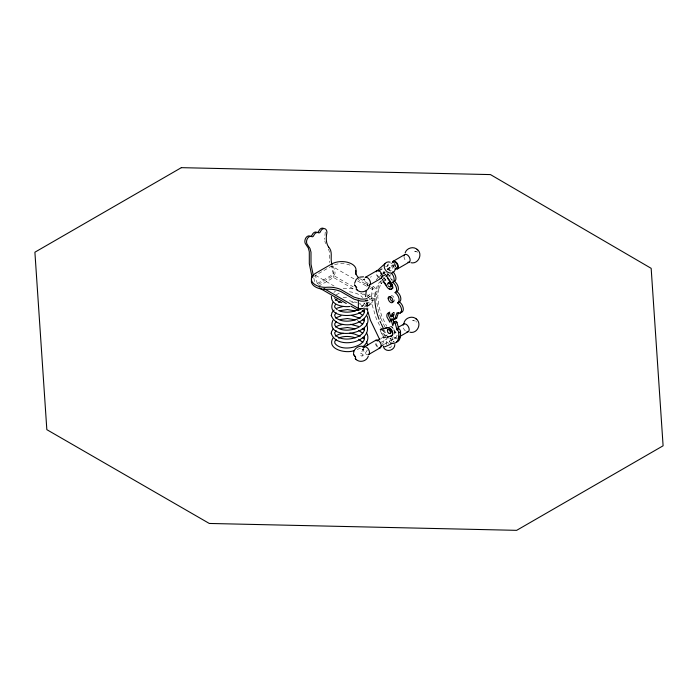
<?xml version="1.0" encoding="UTF-8"?>
<svg xmlns="http://www.w3.org/2000/svg" width="698" height="698" viewBox="0 0 698 698"><rect width="100%" height="100%" fill="white"/><g stroke="black" fill="none" stroke-linecap="round" stroke-linejoin="round"><path stroke-width="0.52" stroke-dasharray="3.49 2.62" d="M325.251 232.033L324.614 239.344M368.221 285.15A4.371 2.522 60 0 1 364.286 279.488L364.382 278.615M363.414 348.136L363.318 349.009A4.371 2.522 60 0 0 367.244 354.671M403.985 256.567L403.985 256.524A4.371 2.522 60 0 0 406.315 261.331M417.753 252.144L413.635 250.948L416.174 251.463M366.799 286.625L368.605 281.913M382.705 343.66L383.874 340.641L386.709 338.652M364.408 303.124L361.651 307.399M367.776 303.534L366.31 307.129M393.803 312.294L395.033 315.461M364.059 348.974L360.369 353.24M367.288 350.038L365.351 353.24L362.341 356.006A1.701 0.977 50.9 0 1 360.107 354.34A1.701 0.977 50.9 0 1 361.616 353.52A1.701 0.977 50.9 0 1 362.341 356.006M367.261 296.537L369.425 294.504L373.395 293.823M370.638 277.42L371.257 276.329M333.888 292.41L335.424 291.206M380.934 280.936L379.04 282.751A45.527 26.28 60 0 0 375.541 291.598M382.364 279.566L383.429 278.546M387.844 274.305L380.794 281.748M386.491 276.277L388.821 274.044M382.085 274.253L379.756 276.408L380.166 276.172M382.853 273.529L384.17 272.456L384.441 272.839L383.769 272.682M382.731 273.939L384.17 272.456M387.163 269.803L389.685 267.491M387.565 269.576L388.481 268.721L388.071 268.957L389.912 271.653M383.089 274.209L385.409 272.054M382.338 282.55L380.934 283.85L381.553 282.76L378.63 289.225L378.805 288.108L377.784 296.476L378.805 306.021L381.658 315.793L386.666 326.219M383.036 281.905L385.837 279.305M388.786 276.565L390.993 274.523M368.064 297.418L370.481 296.135L373.395 295.839M336.174 294.879L340.039 292.732M318.375 284.322L334.028 275.256A2.321 1.64 -75 0 0 335.014 272.7L334.761 270.1L332.649 265.336M368.212 305.611L370.481 304.52A5.706 3.298 0 0 1 373.395 304.223M317.258 283.781L315.531 275.326L331.672 266.008A14.265 8.236 0 0 1 351.844 266.008M317.581 283.344L332.335 274.803A2.321 1.64 -75 0 0 333.321 272.246L332.056 266.549M318.375 286.337L333.618 277.534L354.985 289.879M385.558 266.88L391.84 263.259M387.111 268.974L393.114 265.51M382.862 272.29L384.581 271.295M387.495 269.611L395.565 264.952M388.341 269.349L388.742 269.114A3.612 2.085 60 0 0 392.494 269.062A3.612 2.085 60 0 0 389.074 264.053A3.612 2.085 60 0 0 388.14 268.381L390.313 271.417M369.39 299.747L374.73 296.667M361.049 306.884L373.605 299.643M363.737 307.356L373.605 301.658M392.355 313.315L394.143 312.355M392.459 313.481L394.178 312.407M385.401 337.588L383.647 338.024L379.825 329.613L380.506 329.316M382.853 330.285L383.254 330.058L385.785 335.616M381.003 338.478L387.277 334.848M383.647 338.024L387.556 336.925M379.982 342.91L387.154 338.766M384.336 344.236L395.984 337.509A3.333 1.92 60 0 0 396.499 334.839A3.333 1.92 60 0 0 394.326 331.908M333.827 275.405L333.618 277.534M360.465 348.136L356.966 349.663M369.6 304.808L367.706 306.117A5.706 3.298 0 0 0 367.2 307.801L367.2 299.416M358.423 304.328L360.404 303.403M395.984 337.509L395.504 337.658A3.333 1.92 60 0 1 393.716 336.898M355.195 301.894L351.382 302.853M393.681 341.741L393 341.924A6.081 0.646 -25.7 0 1 393.873 342.195M382.12 328.924L380.227 329.386L384.057 337.788M379.825 329.613L383.333 328.758M343.084 297.505L347.552 297.208M343.172 288.527L349.742 288.387L354.174 289.147M349.436 291.773C354.27 292.253 360.081 294.303 362.707 297.531M349.419 300.733L357.132 302.679M415.205 320.984L412.666 320.469L416.741 322.057M389.754 338.39L391.657 339.045L393.986 341.357M358.737 321.333L357.123 320.583M359.671 278.554L368.553 283.676M370.333 286.721L359.671 280.57A19.116 11.037 0 0 1 358.283 279.366M371.223 287.236L374.774 289.591L376.013 291.45M353.965 278.877L331.672 266.008L333.618 275.518L353.127 286.782M357.681 281.024L368.823 287.463M369.757 287.995L374.494 290.734M367.061 294.826L374.494 299.119M360.561 293.09L366.136 296.31M367.061 296.851L373.57 300.602M315.531 275.326L334.106 286.049M373.002 286.25L374.774 287.576L376.231 290.124A13.925 8.044 0 0 1 376.353 291.476M360.351 304.354L362.628 306.37M363.824 293.841L365.333 295.376M363.946 302.871L367.227 307.373M388.167 273.904L392.485 280.221M386.709 272.595L392.075 280.456M387.879 277.438L384.467 272.447L384.066 272.682L386.91 276.844M385.488 274.375L387.058 276.678M384.022 277.429L386.823 281.53M383.621 277.664L386.422 281.765M382.434 279.505L383.577 281.172M391.657 336.602L394.344 342.107M384.834 336.331L376.1 318.131L372.802 307.059L371.685 296.563A46.592 26.899 60 0 1 373.788 284.391M387.678 342.247L388.367 343.678M380.794 318.262L384.86 326.873M390.147 338.041L391.927 341.802M383.961 329.674L389.728 341.872M381.981 328.374L385.802 336.776M325.504 243.681L324.849 240.976M328.47 249.029L329.491 252.126L329.761 262.614M313.856 278.17L314.589 281.748M366.136 301.85L366.799 308.097M371.685 296.563L371.685 298.43M367.863 302.723L367.863 309.013M391.142 295.507A3.42 1.981 60 0 1 394.056 297.636A3.42 1.981 60 0 1 394.449 301.231M380.794 318.262A45.527 26.28 60 0 1 380.794 281.748M391.264 345.876A3.612 2.085 60 0 1 388.053 346.871M386.5 344.594A3.612 2.085 60 0 1 386.683 341.435A3.612 2.085 60 0 1 389.371 341.933M379.764 277.403A3.333 1.92 60 0 1 376.807 273.066M377.574 346.217A3.333 1.92 60 0 1 375.908 341.933M394.117 266.784A3.333 1.92 60 0 1 392.939 263.748M376.1 280.09A46.592 26.899 60 0 1 380.48 275.762M391.028 326.777A4.659 2.687 60 0 1 394.335 334.063M389.833 326.315A4.659 2.687 60 0 1 394.152 329.316A4.659 2.687 60 0 1 394.283 334.403M393.785 287.742A4.659 2.687 60 0 1 393.175 288.1M377.426 346.967A4.371 2.522 60 0 1 375.21 343.198M397.022 337.928A4.371 2.522 60 0 1 392.808 336.872M393.48 330.704A4.371 2.522 60 0 1 397.302 335.38M405.337 330.852A4.371 2.522 60 0 1 403.008 326.088M364.295 279.444A3.542 2.269 6.2 0 1 363.065 279.776L363.056 279.863A3.516 2.007 -0.6 0 0 364.286 279.488M378.395 277.446A4.371 2.522 60 0 1 376.065 272.682M313.262 277.036A14.265 8.236 0 0 1 314.693 275.858M376.266 294.172A13.925 8.044 0 0 1 376.074 294.844M394.536 268.128A4.371 2.522 60 0 1 392.206 263.373M362.096 349.297L362.088 349.384A3.516 2.007 -0.6 0 0 363.318 349.009A3.542 2.269 6.2 0 1 362.096 349.297"/><path stroke-width="1.05" d="M387.669 331.89L387.39 330.337L388.385 329.316M388.716 333.251C391.988 335.014 390.269 328.392 387.739 329.657M366.389 332.649C369.757 337.535 367.061 344.105 362.375 347.037M353.511 353.712C353.432 348.625 359.217 344.707 363.876 346.775M365.578 296.65L366.31 290.638M394.824 344.524C394.981 350.073 386.945 352.699 383.891 348.049M331.402 296.301C330.948 305.131 342.98 307.295 349.742 306.509M331.288 315.714L331.916 312.73L334.115 310.078M331.288 333.653L331.454 331.768L333.094 329.011M354.584 283.266L356.146 279.532L358.222 277.717M369.574 285.308C369.094 291.275 360.709 294.137 356.757 289.609M403.906 323.75C404.386 317.782 412.771 314.92 416.723 319.448M396.691 342.072A14.283 8.245 60 0 0 399.745 338.931L400.024 337.736A27.588 15.932 60 0 0 400.286 336.34L400.355 335.86A27.588 15.932 60 0 0 400.521 331.742A2.382 1.37 60 0 0 399.614 329.535L399.404 329.308A2.382 1.37 60 0 0 398.741 328.81L396.961 322.406A1.169 0.672 60 0 0 395.67 321.263L393.925 322.275A1.169 0.672 60 0 1 395.216 323.418L396.996 329.822A2.382 1.37 60 0 1 397.659 330.32L397.86 330.538A2.382 1.37 60 0 1 398.767 332.745A27.588 15.932 60 0 1 398.61 336.864L398.541 337.352A27.588 15.932 60 0 1 398.27 338.748L398 339.943A14.283 8.245 60 0 1 390.173 342.805M391.517 320.862L390.514 319.859L389.877 322.249L386.98 316.979A5.706 3.298 60 0 1 388.018 313.088L389.423 312.844L390.959 316.883L392.311 313.271L393.89 318.62L394.632 319.318L397.04 312.765A88.742 51.233 60 0 1 400.015 313.123L401.76 312.111A6.151 3.551 60 0 0 403.095 307.504A6.151 3.551 60 0 0 399.3 301.85A6.151 3.551 60 0 0 400.635 297.243A6.151 3.551 60 0 0 396.839 291.581A6.151 3.551 60 0 0 398.174 286.983A6.151 3.551 60 0 0 394.379 281.32A6.151 3.551 60 0 0 395.827 277.263A6.151 3.551 60 0 0 392.765 271.723M392.608 315.854L393.393 313.995M387.722 284.81L387.722 283.388L388.934 282.69M390.496 286.834C391.456 285.36 389.99 282.821 388.228 282.917M391.037 286.337L391.22 285.892L390.81 286.128M367.75 312.66C363.3 326.524 336.253 330.023 331.236 315.33M393.925 322.275L392.791 325.748L391.404 320.417C395.138 319.649 391.552 317.555 390.444 319.928M395.81 317.904L396.708 318.105L398.488 312.66M405.163 252.859C406.681 247.703 414.097 245.853 417.692 249.928M368.317 356.189C366.799 361.346 359.383 363.204 355.788 359.13M392.93 315.775L391.229 316.7M332.955 338.094C326.219 349.41 346.452 353.947 354.148 350.544M332.946 320.173C323.933 340.633 375.001 335.921 367.148 316.194M332.963 302.243C325.434 318.541 357.14 318.192 363.972 309.903M335.424 304.607L334.63 306.099L334.831 307.347L337.221 309.755M367.253 300.271L366.049 300.89A13.925 8.044 0 0 1 360.796 301.056L354.078 299.189L340.755 291.494A19.116 11.037 0 0 0 326.62 289.312L325.617 289.382A14.265 8.236 0 0 1 311.57 279.715M336.192 312.8L334.604 314.999L335.328 317.084C343.023 325.53 365.691 319.745 364.496 310.052M336.331 321.63L334.77 323.628L334.831 325.259C341.322 334.752 365.403 329.325 364.426 318.846M336.192 330.695L334.604 332.894L335.328 334.979C343.023 343.433 365.682 337.658 364.487 327.947M336.323 339.533L334.804 341.305L334.813 343.154C341.418 352.883 366.31 346.627 364.435 336.741M376.824 271.164L385.174 263.416M335.284 336.113L338.992 334.29L343.241 333.304M335.293 300.262L337.108 299.172M367.104 298.439L366.049 298.866A13.925 8.044 0 0 1 360.796 299.032L354.078 297.174L340.755 289.478A19.116 11.037 0 0 0 326.62 287.288L325.617 287.367A14.265 8.236 0 0 1 312.442 282.28A14.265 8.236 0 0 1 315.531 273.311L331.672 263.992A14.265 8.236 0 0 1 347.211 262.204A14.265 8.236 0 0 1 356.024 269.812L355.884 270.396A19.116 11.037 0 0 0 358.947 277.97M335.537 318.009L340.982 315.819M335.398 327.048L339.106 325.303L343.154 324.361M376.946 270.649L365.167 277.455A4.371 2.522 60 0 1 369.539 279.915A4.371 2.522 60 0 1 369.591 284.993L381.37 278.197M393.079 261.34L404.857 254.534M378.386 271.025L381.972 268.957M381.719 276.792L385.305 274.724M393.253 262.57A3.333 1.92 60 0 1 393.628 262.23L394.117 262.073A3.333 1.92 60 0 1 397.162 264.533A3.333 1.92 60 0 1 396.961 267.988L395.164 269.027A6.081 4.921 47.2 0 1 389.231 272.831A6.081 4.921 47.2 0 1 384.214 265.886A6.081 4.921 47.2 0 1 390.138 262.151M397.511 268.878L409.29 262.082M383.577 281.172L383.176 281.399L387.015 287.026A4.659 2.687 60 0 0 391.63 288.989A4.659 2.687 60 0 0 391.028 283.301L387.181 277.682L387.591 277.446L391.43 283.065A4.659 2.687 60 0 1 392.468 288.143A4.659 2.687 60 0 1 388.995 288.449M389.423 283.231L390.601 283.816M400.015 313.123A6.151 3.551 60 0 0 401.341 308.516A6.151 3.551 60 0 0 397.555 302.853A6.151 3.551 60 0 0 398.89 298.255A6.151 3.551 60 0 0 395.094 292.593A6.151 3.551 60 0 0 396.429 287.995A6.151 3.551 60 0 0 392.634 282.332L394.379 281.32M390.199 284.051L389.763 283.039M390.496 284.566L391.15 285.447M390.706 285.107L391.107 284.871L391.15 285.927M389.336 286.494L389.833 287.035L390.828 286.634M350.928 306.169L358.362 310.453L361.948 308.385M395.094 292.593L396.839 291.581M397.555 302.853L399.3 301.85M394.963 319.108L396.708 318.105M387.678 327.554L383.333 328.758L387.678 327.554A4.659 2.687 60 0 1 392.276 331.096A4.659 2.687 60 0 1 391.499 335.965L387.154 337.16L390.514 336.2M395.216 323.418L396.961 322.406M388.42 329.491L389.231 329.386M389.248 329.884L390.409 330.486L390.008 330.721M389.65 330.259L389.65 329.648M390.295 331.245L390.348 330.529M364.19 346.976L375.969 340.17M398.453 327.196L403.889 324.055M390.592 332.318L390.993 332.082L390.452 333.19M396.7 328.758L398.445 327.746M377.417 340.545L380.105 338.992M389.92 333.627L390.566 333.278M396.996 329.822L398.741 328.81M398.767 332.745L400.521 331.742M380.75 346.313L383.438 344.76M398.593 336.986L400.338 335.974M368.623 354.514L380.401 347.717M399.256 336.829L408.313 331.602M398.27 338.748L400.024 337.736M336.977 308.202L343.154 306.431M338.53 302.286L340.162 301.667M338.547 338.102C343.495 335.913 349.689 335.991 355.265 337.797M357.106 310.139C351.138 312.608 344.062 312.948 338.574 310.54M359.74 277.132L363.501 276.818M396.961 267.988L396.473 268.145A3.333 1.92 60 0 1 395.906 268.084M340.057 310.654L347.482 309.58L355.212 310.915M340.17 319.571L347.447 318.524L355.265 319.876M340.057 328.557L347.482 327.484L355.212 328.819M365.752 300.498L367.863 300.629M367.863 309.013L358.362 308.437L323.985 288.588M410.948 262.718C418.39 264.472 423.25 253.802 417.116 249.334M409.979 332.239C417.421 333.993 422.273 323.322 416.148 318.846M350.483 324.317L358.397 326.394M349.759 333.164L354.148 333.923L360.281 336.244M351.966 315.557L360.281 318.332M341.846 302.653L338.696 301.658L335.581 299.433M358.816 312.442L362.69 315.444M358.737 321.333L362.611 324.265M358.816 330.337L362.698 333.339M358.737 339.245L362.794 342.413M319.335 287.925L346.278 303.482M328.435 246.918C333.522 251.769 329.613 258.914 332.108 264.507M362.271 310.479L364.042 311.927M362.367 319.51L363.955 320.801M362.262 328.409L364.042 329.857M362.367 337.422L363.955 338.713M356.416 289.242L356.102 288.928L357.341 290.202M355.134 358.449L356.364 359.723M388.228 285.866L388.594 286.32M387.957 332.405L388.315 332.876M328.749 247.328C325.757 243.035 325.896 237.407 326.934 232.486A4.755 3.359 -75 0 0 324.396 228.612L323.497 228.656A4.755 3.359 -75 0 0 320.469 231.631A1.972 1.396 -75 0 1 318.506 232.766A4.755 3.359 -75 0 0 313.751 235.514A1.972 1.396 -75 0 1 311.779 236.648A4.755 3.359 -75 0 0 308.307 237.425L307.582 238.315A4.755 3.359 -75 0 0 306.998 244.003L309.991 248.462L310.994 252.161L311.003 264.228L313.245 275.187M390.252 319.37L390.679 319.972L388.725 315.976A5.706 3.298 60 0 1 389.772 312.076M394.483 263.757L395.679 266.61M384.127 281.975L386.317 285.185M366.476 323.811C374.207 342.491 336.139 350.413 331.236 333.269M366.467 341.732L367.776 345.065M379.494 339.141L370.394 320.173L367.104 309.101M380.009 321.307L380.995 323.401M381.422 324.3L383.542 328.775M334.953 298.543L334.735 297.994M393.149 319.405L394.073 322.956M312.172 277.717L309.319 263.774L309.301 251.716L308.307 248.008L305.305 243.55A4.755 3.359 -75 0 1 305.899 237.861L306.614 236.971A4.755 3.359 -75 0 1 310.087 236.194A1.972 1.396 -75 0 0 312.058 235.06A4.755 3.359 -75 0 1 316.813 232.312A1.972 1.396 -75 0 0 318.785 231.178A4.755 3.359 -75 0 1 321.804 228.202L322.703 228.159A4.755 3.359 -75 0 1 323.54 228.429M358.362 300.053L358.362 310.453M379.049 319.265A45.527 26.28 60 0 1 374.896 298.613M374.948 296.537A45.527 26.28 60 0 1 375.367 292.541M391.805 273.546A6.151 3.551 60 0 1 392.634 282.332M393.559 301.745A3.42 1.981 60 0 1 390.871 299.992A3.42 1.981 60 0 1 390.008 296.554M400.765 311.971A88.742 51.233 60 0 1 401.76 312.111M380.82 273.468A3.333 1.92 60 0 1 381.195 274.244M392.25 343.268A6.081 0.646 -25.7 0 1 385.575 346.47A6.081 0.646 -25.7 0 1 383.551 346.601M377.007 340.912A3.333 1.92 60 0 1 377.574 340.964M387.277 327.79A4.659 2.687 60 0 1 391.875 331.332A4.659 2.687 60 0 1 391.098 336.192M375.489 340.641A4.371 2.522 60 0 1 380.611 343.137A4.371 2.522 60 0 1 379.023 347.866M363.71 347.438A4.371 2.522 60 0 1 368.561 349.436A4.371 2.522 60 0 1 367.986 354.724M403.104 325.216A4.371 2.522 60 0 1 408.26 326.516A4.371 2.522 60 0 1 406.943 331.751M376.161 271.819A4.371 2.522 60 0 1 381.317 273.11A4.371 2.522 60 0 1 380 278.345M355.806 270.405A14.265 8.236 0 0 1 356.024 271.836L355.884 272.412A19.116 11.037 0 0 0 355.744 274.331M392.293 262.5A4.371 2.522 60 0 1 395.792 261.872A4.371 2.522 60 0 1 398.384 267.151A4.371 2.522 60 0 1 395.338 268.704M404.072 255.695A4.371 2.522 60 0 1 409.229 256.995A4.371 2.522 60 0 1 407.911 262.23M354.636 285.02L356.661 287.785L354.636 285.02M353.668 354.532L355.683 357.306L353.659 354.575M181.349 167.66L34.9 252.205L46.836 429.663L209.295 523.456L516.651 530.34L663.1 445.795L651.164 268.337L490.45 174.587L181.349 167.66M388.175 298.238A3.42 1.981 60 0 0 391.814 302.757A3.42 1.981 60 0 0 391.814 297.915A3.42 1.981 60 0 0 388.175 298.238"/></g></svg>
